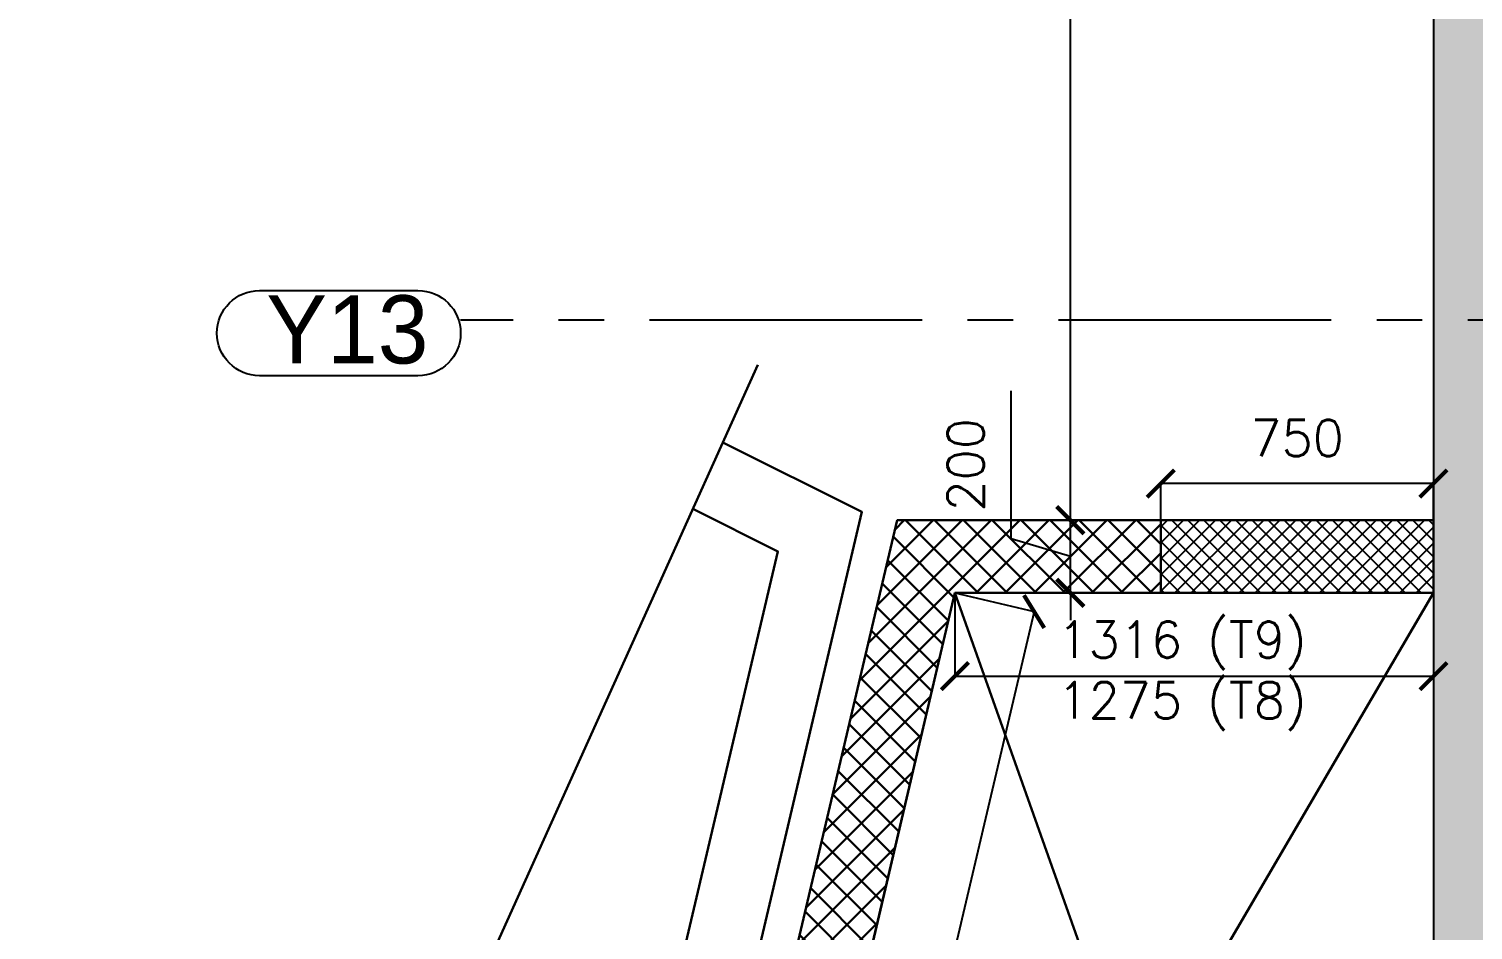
# Model space of a CAD drawing. Header units: millimetres. Extents: x 1180970 to 1231451, y -5737889 to -5695638.
# Drawn here: x 1180970 to 1184941, y -5715728 to -5713248 of the extents above; entities that cross this region are included whole.
import ezdxf

# ---------------------------------------------------------------- set-up
doc = ezdxf.new("R2010")
doc.units = ezdxf.units.MM
doc.header["$LTSCALE"] = 1000
doc.header["$MEASUREMENT"] = 0
for name, pattern in [('$2$( Hidden )', [0.375, 0.25, -0.125]), ('AUDIT_D_120904163729-0', [0]), ('T8 - GROUND FLOOR CORE$0$T10-TYPICAL FLOOR CORE$0$HIDDEN', [0.375, 0.25, -0.125]), ('T8(T9 IS SIMILAR) - GROUND FLOOR ELEVATION$0$AUDIT_D_120904163729-0', [0]), ('T8(T9 IS SIMILAR) - GROUND FLOOR ELEVATION$1$HIDDEN', [0.375, 0.25, -0.125]), ('T8_REFUGE COLUMNS$0$AUDIT_D_120904163729-0', [0]), ('T8_REFUGE COLUMNS$0$CENTER2', [1.125, 0.75, -0.125, 0.125, -0.125])]:
    doc.linetypes.add(name, pattern=pattern)
doc.layers.get('0').update_dxf_attribs({"linetype": 'AUDIT_D_120904163729-0'})
for name, color, linetype, lineweight in [('T8 - GROUND FLOOR CORE$0$A-WALL- 160', 6, 'Continuous', 30), ('T8(T9 IS SIMILAR) - GROUND FLOOR$0$D&W', 8, 'Continuous', 25), ('wall', 22, 'Continuous', 30)]:
    doc.layers.add(name, color=color, linetype=linetype, lineweight=lineweight)
for name, color, linetype in [('T8 - GROUND FLOOR CORE$0$T10-TYPICAL FLOOR CORE$0$A-SLAB SUNK-AC LEDGES', 251, 'T8 - GROUND FLOOR CORE$0$T10-TYPICAL FLOOR CORE$0$HIDDEN'), ('T8(T9 IS SIMILAR) - GROUND FLOOR ELEVATION$0$A-DIM', 1, 'T8(T9 IS SIMILAR) - GROUND FLOOR ELEVATION$0$AUDIT_D_120904163729-0'), ('T8(T9 IS SIMILAR) - GROUND FLOOR ELEVATION$0$A-WALL-FEATURES', 6, 'T8(T9 IS SIMILAR) - GROUND FLOOR ELEVATION$0$AUDIT_D_120904163729-0'), ('T8_REFUGE COLUMNS$0$A-CENTERLINE', 193, 'T8_REFUGE COLUMNS$0$CENTER2'), ('T8_REFUGE COLUMNS$0$A-COLUMN GRID NUMBERING', 4, 'T8_REFUGE COLUMNS$0$AUDIT_D_120904163729-0'), ('T8_REFUGE COLUMNS$0$A-RCC COLS', 3, 'Continuous')]:
    doc.layers.add(name, color=color, linetype=linetype)
doc.layers.add('T8_REFUGE COLUMNS$0$COL-HATCH', color=7, linetype='Continuous', lineweight=25, true_color=0xa3a3a3)
doc.styles.add('$28$Romans 1', font='romans.shx', dxfattribs={"height": 100})
doc.styles.add('T8(T9 IS SIMILAR) - GROUND FLOOR ELEVATION$0$Romans 1', font='romans.shx', dxfattribs={"height": 100})
doc.styles.add('T8_REFUGE COLUMNS$0$STANDARD', font='GOTHIC.TTF')
doc.dimstyles.new('$1$ALPINE S', dxfattribs={"dimscale": 0, "dimtxt": 100, "dimasz": 75, "dimexe": 0, "dimexo": 0, "dimgap": 75, "dimtad": 1, "dimdec": 0, "dimzin": 0, "dimdsep": 46, "dimtxsty": '$28$Romans 1', "dimblk": '$28$_ArchTick', "dimcen": 0.09, "dimclrd": 256, "dimclre": 256, "dimclrt": 7, "dimadec": 0, "dimazin": 0, "dimtfac": 1, "dimtdec": 0, "dimtofl": 0, "dimtmove": 1, "dimatfit": 0, "dimldrblk": '$1$_Open90', "dimfxl": 1, "dimtolj": 1, "dimtzin": 0, "dimarcsym": 0})
doc.dimstyles.new('T8(T9 IS SIMILAR) - GROUND FLOOR ELEVATION$0$ALPINE S', dxfattribs={"dimscale": 0, "dimtxt": 100, "dimasz": 75, "dimexe": 0, "dimexo": 0, "dimgap": 75, "dimtad": 1, "dimdec": 0, "dimzin": 0, "dimdsep": 46, "dimtxsty": 'T8(T9 IS SIMILAR) - GROUND FLOOR ELEVATION$0$Romans 1', "dimblk": 'T8(T9 IS SIMILAR) - GROUND FLOOR ELEVATION$0$_ArchTick', "dimcen": 0.09, "dimclrd": 256, "dimclre": 256, "dimclrt": 7, "dimadec": 0, "dimazin": 0, "dimtfac": 1, "dimtdec": 0, "dimtofl": 0, "dimtmove": 1, "dimatfit": 0, "dimldrblk": 'T8(T9 IS SIMILAR) - GROUND FLOOR ELEVATION$0$_Open90', "dimfxl": 1, "dimtolj": 1, "dimtzin": 0, "dimarcsym": 0})

# ---------------------------------------------------------------- blocks, each defined once
blk = doc.blocks.new('T8_REFUGE COLUMNS')
at = {"layer": 'T8_REFUGE COLUMNS$0$COL-HATCH', "linetype": 'ByBlock'}
h = blk.add_hatch(color=256, dxfattribs=at)
h.dxf.hatch_style = 1
h.paths.add_polyline_path([(1184832.1, -5718799.9), (1185182.1, -5718799.9), (1185182.1, -5709299.9), (1184832.1, -5709299.9)])
at = {"layer": 'T8_REFUGE COLUMNS$0$A-CENTERLINE'}
blk.add_line((1229551.2, -5714049.9), (1182156.9, -5714049.9), dxfattribs=at)
at = {"layer": 'T8_REFUGE COLUMNS$0$A-COLUMN GRID NUMBERING', "linetype": 'ByBlock'}
blk.add_lwpolyline([(1181604.1, -5714202.5, -1), (1181604.1, -5713968.1), (1182039.7, -5713968.1, -1), (1182039.7, -5714202.5)], format="xyb", close=True, dxfattribs=at)
at = {"layer": 'T8_REFUGE COLUMNS$0$A-RCC COLS', "linetype": 'ByBlock'}
blk.add_lwpolyline([(1184832.1, -5718799.9), (1185182.1, -5718799.9), (1185182.1, -5709299.9), (1184832.1, -5709299.9)], close=True, dxfattribs=at)
at = {"layer": 'T8_REFUGE COLUMNS$0$A-COLUMN GRID NUMBERING', "linetype": 'ByBlock', "insert": (1181622.4, -5713981.4), "char_height": 187.5, "attachment_point": 1, "style": 'T8_REFUGE COLUMNS$0$STANDARD'}
blk.add_mtext_dynamic_manual_height_columns('Y13', width=444.685, gutter_width=500, heights=[0], dxfattribs=at)
blk = doc.blocks.new('T8 - GROUND FLOOR CORE')
at = {"layer": 'T8 - GROUND FLOOR CORE$0$T10-TYPICAL FLOOR CORE$0$A-SLAB SUNK-AC LEDGES', "linetype": 'ByBlock'}
h = blk.add_hatch(dxfattribs=at)
h.set_pattern_fill('ANSI37', color=256, scale=250)
h.set_pattern_definition([(45, (-43630, 0), (-22.09708691, 22.09708691), []), (135, (-43630, 0), (-22.09708691, -22.09708691), [])])
h.paths.add_polyline_path([(1184832.1, -5714599.9), (1184082.1, -5714599.9), (1184082.1, -5714799.9), (1184832.1, -5714799.9)])
at = {"layer": 'T8 - GROUND FLOOR CORE$0$A-WALL- 160', "linetype": 'ByBlock'}
blk.add_lwpolyline([(1184832.1, -5714599.9), (1184082.1, -5714599.9), (1184082.1, -5714799.9), (1184832.1, -5714799.9)], close=True, dxfattribs=at)
blk = doc.blocks.new('T8(T9 IS SIMILAR) - GROUND FLOOR ELEVATION$0$_ArchTick')
at = {"color": 0, "linetype": 'ByBlock', "const_width": 0.15}
blk.add_lwpolyline([(-0.5, -0.5), (0.5, 0.5)], dxfattribs=at)
blk = doc.blocks.new('*D289')
at = {"layer": 'T8(T9 IS SIMILAR) - GROUND FLOOR ELEVATION$0$A-DIM', "linetype": 'T8(T9 IS SIMILAR) - GROUND FLOOR ELEVATION$1$HIDDEN', "lineweight": -2, "transparency": 16777216}
for p, q in [((1184082.1, -5714599.9), (1184082.1, -5714499.1)), ((1184832.1, -5714599.9), (1184832.1, -5714499.1))]:
    blk.add_line(p, q, dxfattribs=at)
at = {"layer": 'T8(T9 IS SIMILAR) - GROUND FLOOR ELEVATION$0$A-DIM', "lineweight": -2, "transparency": 16777216}
blk.add_line((1184832.1, -5714499.1), (1184082.1, -5714499.1), dxfattribs=at)
at = {"layer": 'T8(T9 IS SIMILAR) - GROUND FLOOR ELEVATION$0$A-DIM', "linetype": 'ByBlock', "lineweight": -2, "transparency": 16777216, "xscale": 75, "yscale": 75, "zscale": 75, "rotation": 180}
blk.add_blockref('T8(T9 IS SIMILAR) - GROUND FLOOR ELEVATION$0$_ArchTick', (1184082.1, -5714499.1), dxfattribs=at)
at = {"layer": 'T8(T9 IS SIMILAR) - GROUND FLOOR ELEVATION$0$A-DIM', "linetype": 'ByBlock', "lineweight": -2, "transparency": 16777216, "xscale": 75, "yscale": 75, "zscale": 75}
blk.add_blockref('T8(T9 IS SIMILAR) - GROUND FLOOR ELEVATION$0$_ArchTick', (1184832.1, -5714499.1), dxfattribs=at)
at = {"layer": 'T8(T9 IS SIMILAR) - GROUND FLOOR ELEVATION$0$A-DIM', "color": 7, "linetype": 'ByBlock', "transparency": 16777216, "insert": (1184457.1, -5714374.1), "char_height": 100, "attachment_point": 5, "style": 'T8(T9 IS SIMILAR) - GROUND FLOOR ELEVATION$0$Romans 1'}
blk.add_mtext('\\A1;750', dxfattribs=at)
blk = doc.blocks.new('T8(T9 IS SIMILAR) - GROUND FLOOR ELEVATION$0$_Open90')
at = {"color": 0, "linetype": 'ByBlock', "lineweight": -2}
for p, q in [((0, 0), (-1, 0)), ((-0.5, 0.5), (0, 0)), ((0, 0), (-0.5, -0.5))]:
    blk.add_line(p, q, dxfattribs=at)
blk = doc.blocks.new('*D290')
at = {"layer": 'T8(T9 IS SIMILAR) - GROUND FLOOR ELEVATION$0$A-DIM', "lineweight": -2, "transparency": 16777216}
for p, q in [((1183671.1, -5714651.1), (1183671.1, -5714244)), ((1183833.6, -5714599.9), (1183833.6, -5714524.9)), ((1183833.6, -5714799.9), (1183833.6, -5714599.9)), ((1183833.6, -5714699.9), (1183671.1, -5714651.1)), ((1183833.6, -5714799.9), (1183833.6, -5714874.9))]:
    blk.add_line(p, q, dxfattribs=at)
at = {"layer": 'T8(T9 IS SIMILAR) - GROUND FLOOR ELEVATION$0$A-DIM', "linetype": 'T8(T9 IS SIMILAR) - GROUND FLOOR ELEVATION$1$HIDDEN', "lineweight": -2, "transparency": 16777216}
for p, q in [((1184082.1, -5714599.9), (1183833.6, -5714599.9)), ((1184082.1, -5714799.9), (1183833.6, -5714799.9))]:
    blk.add_line(p, q, dxfattribs=at)
at = {"layer": 'T8(T9 IS SIMILAR) - GROUND FLOOR ELEVATION$0$A-DIM', "linetype": 'ByBlock', "lineweight": -2, "transparency": 16777216, "xscale": 75, "yscale": 75, "zscale": 75}
for p, rotation in [((1183833.6, -5714599.9), 270), ((1183833.6, -5714799.9), 90)]:
    blk.add_blockref('T8(T9 IS SIMILAR) - GROUND FLOOR ELEVATION$0$_ArchTick', p, dxfattribs=dict(at, rotation=rotation))
at = {"layer": 'T8(T9 IS SIMILAR) - GROUND FLOOR ELEVATION$0$A-DIM', "color": 7, "linetype": 'ByBlock', "transparency": 16777216, "insert": (1183546.1, -5714447.5), "char_height": 100, "attachment_point": 5, "rotation": 90, "style": 'T8(T9 IS SIMILAR) - GROUND FLOOR ELEVATION$0$Romans 1'}
blk.add_mtext('\\A1;200', dxfattribs=at)
blk = doc.blocks.new('*D291')
at = {"layer": 'T8(T9 IS SIMILAR) - GROUND FLOOR ELEVATION$0$A-DIM', "linetype": 'T8(T9 IS SIMILAR) - GROUND FLOOR ELEVATION$1$HIDDEN', "lineweight": -2, "transparency": 16777216}
for p, q in [((1184832.1, -5709299.9), (1183833.6, -5709299.9)), ((1184082.1, -5714599.9), (1183833.6, -5714599.9))]:
    blk.add_line(p, q, dxfattribs=at)
at = {"layer": 'T8(T9 IS SIMILAR) - GROUND FLOOR ELEVATION$0$A-DIM', "lineweight": -2, "transparency": 16777216}
blk.add_line((1183833.6, -5714599.9), (1183833.6, -5709299.9), dxfattribs=at)
at = {"layer": 'T8(T9 IS SIMILAR) - GROUND FLOOR ELEVATION$0$A-DIM', "linetype": 'ByBlock', "lineweight": -2, "transparency": 16777216, "xscale": 75, "yscale": 75, "zscale": 75}
for p, rotation in [((1183833.6, -5709299.9), 90), ((1183833.6, -5714599.9), 270)]:
    blk.add_blockref('T8(T9 IS SIMILAR) - GROUND FLOOR ELEVATION$0$_ArchTick', p, dxfattribs=dict(at, rotation=rotation))
at = {"layer": 'T8(T9 IS SIMILAR) - GROUND FLOOR ELEVATION$0$A-DIM', "color": 7, "linetype": 'ByBlock', "transparency": 16777216, "insert": (1183708.6, -5711949.9), "char_height": 100, "attachment_point": 5, "rotation": 90, "style": 'T8(T9 IS SIMILAR) - GROUND FLOOR ELEVATION$0$Romans 1'}
blk.add_mtext('\\A1;5300', dxfattribs=at)
blk = doc.blocks.new('$28$_ArchTick')
at = {"color": 0, "linetype": 'ByBlock', "const_width": 0.15}
blk.add_lwpolyline([(-0.5, -0.5), (0.5, 0.5)], dxfattribs=at)
blk = doc.blocks.new('*D47')
at = {"layer": 'wall', "linetype": '$2$( Hidden )', "lineweight": -2, "transparency": 16777216}
for p, q in [((1183516.1, -5714800.1), (1183516.1, -5715028.9)), ((1184832.1, -5714800.1), (1184832.1, -5715028.9))]:
    blk.add_line(p, q, dxfattribs=at)
at = {"layer": 'wall', "linetype": 'ByBlock', "lineweight": -2, "transparency": 16777216}
blk.add_line((1183516.1, -5715028.9), (1184832.1, -5715028.9), dxfattribs=at)
at = {"layer": 'wall', "linetype": 'ByBlock', "lineweight": -2, "transparency": 16777216, "xscale": 75, "yscale": 75, "zscale": 75, "rotation": 180}
blk.add_blockref('$28$_ArchTick', (1183516.1, -5715028.9), dxfattribs=at)
at = {"layer": 'wall', "linetype": 'ByBlock', "lineweight": -2, "transparency": 16777216, "xscale": 75, "yscale": 75, "zscale": 75}
blk.add_blockref('$28$_ArchTick', (1184832.1, -5715028.9), dxfattribs=at)
at = {"layer": 'wall', "color": 7, "linetype": 'ByBlock', "transparency": 16777216, "insert": (1184140.9, -5715028.6), "char_height": 100, "attachment_point": 5, "style": '$28$Romans 1'}
blk.add_mtext('\\A1;1316 (T9)\\P1275 (T8)', dxfattribs=at)
blk = doc.blocks.new('$1$_Open90')
at = {"color": 0, "linetype": 'ByBlock', "lineweight": -2}
for p, q in [((0, 0), (-1, 0)), ((-0.5, 0.5), (0, 0)), ((0, 0), (-0.5, -0.5))]:
    blk.add_line(p, q, dxfattribs=at)
blk = doc.blocks.new('*D48')
at = {"layer": 'wall', "linetype": '$2$( Hidden )', "lineweight": -2, "transparency": 16777216}
for p, q in [((1183516.1, -5714800.1), (1183733.9, -5714851.3)), ((1182782.5, -5717920.5), (1183000.3, -5717971.7))]:
    blk.add_line(p, q, dxfattribs=at)
at = {"layer": 'wall', "linetype": 'ByBlock', "lineweight": -2, "transparency": 16777216}
blk.add_line((1183733.9, -5714851.3), (1183000.3, -5717971.7), dxfattribs=at)
at = {"layer": 'wall', "linetype": 'ByBlock', "lineweight": -2, "transparency": 16777216, "xscale": 75, "yscale": 75, "zscale": 75}
for p, rotation in [((1183733.9, -5714851.3), 76.76976062215613), ((1183000.3, -5717971.7), 256.7697606221561)]:
    blk.add_blockref('$28$_ArchTick', p, dxfattribs=dict(at, rotation=rotation))
at = {"layer": 'wall', "color": 7, "linetype": 'ByBlock', "transparency": 16777216, "insert": (1183339.5, -5716479.7), "char_height": 100, "attachment_point": 5, "rotation": 76.7698, "style": '$28$Romans 1'}
blk.add_mtext('\\A1;3205 (T9)\\P3060 (T8)', dxfattribs=at)
blk = doc.blocks.new('T8(T9 IS SIMILAR) - GROUND FLOOR ELEVATION')
at = {"layer": 'T8(T9 IS SIMILAR) - GROUND FLOOR ELEVATION$0$A-WALL-FEATURES', "linetype": 'ByBlock'}
blk.add_lwpolyline([(1184082.1, -5714799.9), (1184082.1, -5714599.9), (1184832.1, -5714599.9), (1184832.1, -5714799.9)], close=True, dxfattribs=at)
at = {"layer": 'T8(T9 IS SIMILAR) - GROUND FLOOR ELEVATION$0$A-DIM', "linetype": 'ByBlock'}
for base, p1, p2, picture, middle in [((1183833.6, -5709299.9), (1184082.1, -5714599.9, 0.3), (1184832.1, -5709299.9), '*D291', (1183708.6, -5711949.9)), ((1183833.6, -5714599.9), (1184082.1, -5714799.9), (1184082.1, -5714599.9), '*D290', (1183546.1, -5714576.1))]:
    dim = blk.add_linear_dim(base=base, p1=p1, p2=p2, angle=90, dimstyle='T8(T9 IS SIMILAR) - GROUND FLOOR ELEVATION$0$ALPINE S', override={"dimscale": 1, "dimfxl": 5, "dimarcsym": 1}, dxfattribs=at)
    dim.commit()
    dim.dimension.update_dxf_attribs({"geometry": picture, "text_midpoint": middle})
dim = blk.add_linear_dim(base=(1184082.1, -5714499.1, 0.3), p1=(1184832.1, -5714599.9, 0.3), p2=(1184082.1, -5714599.9, 0.3), dimstyle='T8(T9 IS SIMILAR) - GROUND FLOOR ELEVATION$0$ALPINE S', override={"dimscale": 1, "dimfxl": 5, "dimarcsym": 1}, dxfattribs=at)
dim.commit()
dim.dimension.update_dxf_attribs({"geometry": '*D289', "text_midpoint": (1184457.1, -5714374.1, 0.3)})
blk = doc.blocks.new('T8(T9 IS SIMILAR) - GROUND FLOOR')
at = {"layer": 'T8(T9 IS SIMILAR) - GROUND FLOOR$0$D&W', "linetype": 'ByBlock'}
for name in ['T8_REFUGE COLUMNS', 'T8 - GROUND FLOOR CORE']:
    blk.add_blockref(name, (0, 0), dxfattribs=at)
blk.add_blockref('T8(T9 IS SIMILAR) - GROUND FLOOR ELEVATION', (0, 0), dxfattribs=at)

msp = doc.modelspace()

# ---------------------------------------------------------------- block references
at = {"linetype": 'ByBlock'}
msp.add_blockref('T8(T9 IS SIMILAR) - GROUND FLOOR', (0, 0), dxfattribs=at)

# ---------------------------------------------------------------- next in the draw order: hatches: boundary and pattern name
at = {"layer": 'wall', "linetype": 'ByBlock'}
h = msp.add_hatch(dxfattribs=at)
h.set_pattern_fill('ANSI37', color=8, scale=450)
h.paths.add_polyline_path([(1184832.1, -5718799.9), (1182772, -5718842.6), (1182820, -5718641.5), (1184832.1, -5718599.8)])
h.paths.add_polyline_path([(1184082.1, -5714800.1), (1183516.1, -5714800.1), (1182782.5, -5717920.5), (1182587.8, -5717874.7), (1183357.7, -5714600.1), (1184082.1, -5714600.1)])

# ---------------------------------------------------------------- next in the draw order: linework, layer by layer
msp.add_line((1182782.5, -5717920.5, 0.1), (1183516.1, -5714800.1, 0.1), dxfattribs=at)
at = {"layer": 'wall', "color": 5, "linetype": 'ByBlock'}
for p, q in [((1182978.7, -5717966.5, 9073.2), (1184832.1, -5714799.9)), ((1183516.1, -5714800.1, 0.1), (1184830, -5718499.8))]:
    msp.add_line(p, q, dxfattribs=at)
at = {"layer": 'wall', "linetype": 'ByBlock'}
msp.add_lwpolyline([(1182973.9, -5714172.9), (1181796.9, -5716783.5), (1181916.7, -5716969.3), (1181476.2, -5716856.3), (1181672, -5717052.9), (1180969.7, -5718560.5)], dxfattribs=at)
at = {"layer": 'wall', "elevation": 0.1}
msp.add_lwpolyline([(1182795.2, -5714569.1), (1183029.4, -5714685.7), (1182295.8, -5717806), (1182490.5, -5717851.8), (1183260.4, -5714577.2), (1182877.5, -5714386.6)], dxfattribs=at)
msp.add_lwpolyline([(1184082.1, -5714800.1), (1183516.1, -5714800.1), (1182782.5, -5717920.5), (1182587.8, -5717874.7), (1183357.7, -5714600.1), (1184082.1, -5714600.1)], close=True, dxfattribs=at)

# ---------------------------------------------------------------- next in the draw order: dimensions: what is measured, and where the dimension line sits
at = {"layer": 'wall', "linetype": 'ByBlock'}
dim = msp.add_linear_dim(base=(1184832.1, -5715028.9), p1=(1183516.1, -5714800.1, 0.1), p2=(1184832.1, -5714800.1), text='<> (T9)\\P1275 (T8)', dimstyle='$1$ALPINE S', override={"dimscale": 1}, dxfattribs=at)
dim.commit()
dim.dimension.update_dxf_attribs({"geometry": '*D47', "text_midpoint": (1184140.9, -5715272.7), "dimtype": 160})
dim = msp.add_linear_dim(base=(1183000.3, -5717971.7), p1=(1183516.1, -5714800.1, 0.1), p2=(1182782.5, -5717920.5, 0.1), angle=256.7698, text='<> (T9)\\P3060 (T8)', dimstyle='$1$ALPINE S', override={"dimscale": 1}, dxfattribs=at)
dim.commit()
dim.dimension.update_dxf_attribs({"geometry": '*D48', "text_midpoint": (1183577.1, -5716535.5), "dimtype": 161})

doc.saveas('drawing.dxf')
